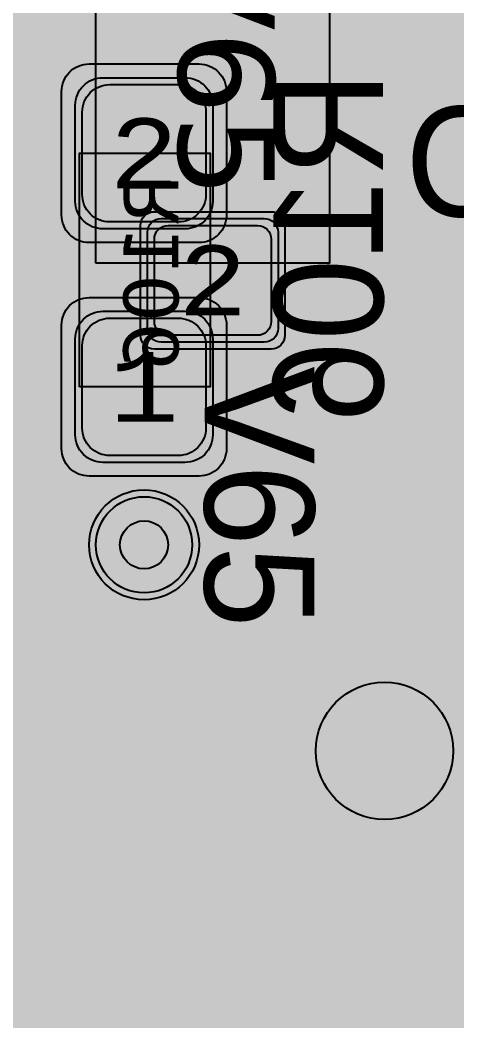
# Model space of a CAD drawing. Extents: x -28 to 199, y -61 to 255.
# Drawn here: x 158.1 to 161.28, y 154.53 to 161.82 of the extents above; entities that cross this region are included whole.
import ezdxf
from ezdxf.enums import TextEntityAlignment as Align

# ---------------------------------------------------------------- set-up
doc = ezdxf.new("R2010")
doc.units = 0
doc.header["$MEASUREMENT"] = 0
for name, color, linetype in [('ASSEMBLY_OUTLINES_BTM', 191, 'CONTINUOUS'), ('ASSEMBLY_OUTLINES_TOP', 102, 'CONTINUOUS'), ('ASSEMBLY_PART_NUMBERS_BTM', 191, 'CONTINUOUS'), ('ASSEMBLY_PART_NUMBERS_TOP', 102, 'CONTINUOUS'), ('ASSEMBLY_REF_DES_BTM', 191, 'CONTINUOUS'), ('ASSEMBLY_REF_DES_TOP', 102, 'CONTINUOUS'), ('DRILL_DRAWING', 21, 'CONTINUOUS'), ('GENERATED_SILKSCREEN_BTM', 255, 'CONTINUOUS'), ('GENERATED_SILKSCREEN_TOP', 140, 'CONTINUOUS'), ('MOUNTING_HOLES_LAYER_2', 42, 'CONTINUOUS'), ('MOUNTING_HOLES_LAYER_3', 42, 'CONTINUOUS'), ('MOUNTING_HOLES_LAYER_BOT21', 42, 'CONTINUOUS'), ('MOUNTING_HOLES_LAYER_TOP', 42, 'CONTINUOUS'), ('PART_PADS_SMD_BTM', 10, 'CONTINUOUS'), ('PART_PADS_SMD_TOP', 150, 'CONTINUOUS'), ('PIN_NUMBERS_BTM', 8, 'CONTINUOUS'), ('PIN_NUMBERS_TOP', 8, 'CONTINUOUS'), ('PLACEMENT_OUTLINES_BTM', 222, 'CONTINUOUS'), ('PLACEMENT_OUTLINES_TOP', 130, 'CONTINUOUS'), ('PLANE_SHAPES_LAYER_2', 230, 'CONTINUOUS'), ('PLANE_SHAPES_LAYER_3', 81, 'CONTINUOUS'), ('SILKSCREEN_OUTLINES_BTM', 211, 'CONTINUOUS'), ('SILKSCREEN_OUTLINES_TOP', 150, 'CONTINUOUS'), ('SILKSCREEN_REF_DES_BTM', 211, 'CONTINUOUS'), ('SILKSCREEN_REF_DES_TOP', 150, 'CONTINUOUS'), ('SOLDERMASK_PADS_BTM', 12, 'CONTINUOUS'), ('SOLDERMASK_PADS_TOP', 180, 'CONTINUOUS'), ('SOLDERPASTE_PADS_BTM', 12, 'CONTINUOUS'), ('SOLDERPASTE_PADS_TOP', 180, 'CONTINUOUS'), ('TRACES_LAYER_2', 230, 'CONTINUOUS'), ('TRACES_LAYER_BOTTOM', 10, 'CONTINUOUS'), ('TRACES_LAYER_TOP', 150, 'CONTINUOUS'), ('VIA_HOLES_LAYER_2', 30, 'CONTINUOUS'), ('VIA_HOLES_LAYER_3', 30, 'CONTINUOUS'), ('VIA_HOLES_LAYER_BOTTOM', 30, 'CONTINUOUS'), ('VIA_HOLES_LAYER_TOP', 30, 'CONTINUOUS'), ('VIA_PADS_LAYER_2', 230, 'CONTINUOUS'), ('VIA_PADS_LAYER_3', 81, 'CONTINUOUS'), ('VIA_PADS_LAYER_BOTTOM', 10, 'CONTINUOUS'), ('VIA_PADS_LAYER_TOP', 150, 'CONTINUOUS')]:
    doc.layers.add(name, color=color, linetype=linetype)
doc.styles.add('COURIER_NEW', font='COUR.TTF')
doc.styles.add('VERDANA', font='verdana.TTF')
doc.styles.add('VERIBEST_GERBER_0', font='txt')

msp = doc.modelspace()

# ---------------------------------------------------------------- hatches: boundary and pattern name
at = {"layer": 'MOUNTING_HOLES_LAYER_2'}
h = msp.add_hatch(color=256, dxfattribs=at)
edge = h.paths.add_edge_path()
edge.add_arc((160.75, 156.5), 0.5, 0, 360)
at = {"layer": 'MOUNTING_HOLES_LAYER_3'}
h = msp.add_hatch(color=256, dxfattribs=at)
edge = h.paths.add_edge_path()
edge.add_arc((160.75, 156.5), 0.5, 0, 360)
at = {"layer": 'MOUNTING_HOLES_LAYER_BOT21'}
h = msp.add_hatch(color=256, dxfattribs=at)
edge = h.paths.add_edge_path()
edge.add_arc((160.75, 156.5), 0.5, 0, 360)
at = {"layer": 'MOUNTING_HOLES_LAYER_TOP'}
h = msp.add_hatch(color=256, dxfattribs=at)
edge = h.paths.add_edge_path()
edge.add_arc((160.75, 156.5), 0.5, 0, 360)
at = {"layer": 'PLANE_SHAPES_LAYER_2'}
h = msp.add_hatch(color=256, dxfattribs=at)
h.paths.add_polyline_path([(169.5, 129.25), (149.5, 129.25), (142.25, 122), (142.25, 90.5), (147.5, 90.5), (147.5, 80), (154, 80), (154, 69.25), (131.75, 69.25), (131.75, 73.25), (121.25, 73.25), (121.25, 81), (110.5, 81), (110.5, 125.75), (106.5, 125.75), (106.5, 128.75), (93.5, 128.75), (93.5, 120.25), (91.75, 120.25), (91.75, 121.5), (80, 121.5), (80, 118.25), (73.25, 118.25), (73.25, 124.5), (67.5, 124.5), (67.5, 128), (57.75, 128), (57.75, 120.25), (55.25, 120.25), (55.25, 121.5), (47.5, 121.5), (47.5, 119), (35, 119), (35, 134.75), (32.75, 134.75), (32.75, 159.75), (29.25, 159.75), (29.25, 175.25), (22.5, 175.25), (22.5, 195.25), (17.25, 195.25), (17.25, 198), (22.5, 198), (22.5, 216.5), (40.25, 216.5), (40.25, 235.5), (54.5, 235.5), (54.5, 254), (87.25, 254), (87.25, 236.25), (86.25, 236.25), (86.25, 228.75), (81, 228.75), (81, 218.75), (95.25, 218.75), (95.25, 194.5), (87, 194.5), (87, 172), (131.1, 172), (131.1, 208.75), (115.5, 208.75), (115.5, 213.75), (106.75, 213.75), (106.75, 218.75), (110.25, 222.25), (110.25, 226.25), (142.5, 226.25), (142.5, 221.5), (160.5, 221.5), (160.5, 240.75), (169.5, 240.75)])
h.paths.add_polyline_path([(35.5, 149.5), (41.75, 149.5), (41.75, 152), (39.25, 152), (39.25, 154), (37.75, 154), (37.75, 152), (35.5, 152)], flags=16)
h.paths.add_polyline_path([(37.5, 125.75), (37.5, 128.75), (42.75, 128.75), (42.75, 125.75)], flags=16)
h.paths.add_polyline_path([(52, 127.75), (52, 130.75), (54.25, 130.75), (54.25, 127.75)], flags=16)
h.paths.add_polyline_path([(50.75, 219.5), (50.75, 226.5), (71.75, 226.5), (71.75, 219.5)], flags=16)
h.paths.add_polyline_path([(66.5, 150.75), (66.5, 177.5), (72.25, 177.5), (72.25, 150.75)], flags=16)
h.paths.add_polyline_path([(47.25, 185.25), (73, 185.25), (73, 188.25), (70.25, 188.25), (70.25, 191), (47.25, 191)], flags=16)
h.paths.add_polyline_path([(84.5, 208), (84.5, 212.75), (85, 212.75), (85, 208)], flags=16)
h.paths.add_polyline_path([(61.5, 137.25), (87.75, 137.25), (87.75, 140.5), (84.75, 140.5), (84.75, 143), (61.5, 143)], flags=16)
h.paths.add_polyline_path([(88.75, 127), (88.75, 130), (91, 130), (91, 127)], flags=16)
h.paths.add_polyline_path([(85.5, 130.25), (85.5, 132.5), (91, 132.5), (91, 130.25)], flags=16)
h.paths.add_polyline_path([(108.75, 142.25), (135.75, 142.25), (135.75, 145.75), (132.25, 145.75), (132.25, 149), (108.75, 149)], flags=16)
h.paths.add_polyline_path([(114.25, 126.75), (140.75, 126.75), (140.75, 129.75), (137.25, 129.75), (137.25, 133), (114.25, 133)], flags=16)
h.paths.add_polyline_path([(155.25, 180.25), (166.25, 180.25), (166.25, 186.25), (152.25, 186.25), (152.25, 183), (155.25, 183)], flags=16)
at = {"layer": 'PLANE_SHAPES_LAYER_3'}
h = msp.add_hatch(color=256, dxfattribs=at)
h.paths.add_polyline_path([(169.5, 129.25), (149.5, 129.25), (142.25, 122), (142.25, 90.5), (147.5, 90.5), (147.5, 80), (154, 80), (154, 69.25), (131.75, 69.25), (131.75, 73.25), (121.25, 73.25), (121.25, 81), (110.5, 81), (110.5, 125.75), (106.5, 125.75), (106.5, 128.75), (93.5, 128.75), (93.5, 120.25), (91.75, 120.25), (91.75, 121.5), (80, 121.5), (80, 118.25), (73.25, 118.25), (73.25, 124.5), (67.5, 124.5), (67.5, 127.75), (58.25, 127.75), (58.25, 130.25), (88.75, 130.25), (88.75, 127), (91, 127), (91, 132.5), (55, 132.5), (55, 131.25), (52, 131.25), (52, 127.75), (55, 127.75), (55, 127.25), (57.75, 127.25), (57.75, 120.25), (55.25, 120.25), (55.25, 121.5), (47.5, 121.5), (47.5, 119), (35, 119), (35, 134.75), (32.75, 134.75), (32.75, 159.75), (29.25, 159.75), (29.25, 175.25), (22.5, 175.25), (22.5, 195.25), (17.25, 195.25), (17.25, 198), (22.5, 198), (22.5, 216.5), (40.25, 216.5), (40.25, 235.5), (54.5, 235.5), (54.5, 254), (87.25, 254), (87.25, 236.25), (86.25, 236.25), (86.25, 228.75), (81, 228.75), (81, 218.75), (95.25, 218.75), (95.25, 194.5), (87, 194.5), (87, 172), (131.1, 172), (131.1, 208.75), (115.5, 208.75), (115.5, 213.75), (106.75, 213.75), (106.75, 218.75), (110.25, 222.25), (110.25, 226.25), (142.5, 226.25), (142.5, 221.5), (160.5, 221.5), (160.5, 240.75), (169.5, 240.75)])
h.paths.add_polyline_path([(35.5, 149.5), (41.75, 149.5), (41.75, 152), (39.25, 152), (39.25, 154), (37.75, 154), (37.75, 152), (35.5, 152)], flags=16)
h.paths.add_polyline_path([(37.5, 125.75), (37.5, 128.75), (42.75, 128.75), (42.75, 125.75)], flags=16)
h.paths.add_polyline_path([(50.75, 219.5), (50.75, 226.5), (71.75, 226.5), (71.75, 219.5)], flags=16)
h.paths.add_polyline_path([(66.5, 150.75), (66.5, 177.5), (72.25, 177.5), (72.25, 150.75)], flags=16)
h.paths.add_polyline_path([(47.25, 185.25), (73, 185.25), (73, 188.25), (70.25, 188.25), (70.25, 191), (47.25, 191)], flags=16)
h.paths.add_polyline_path([(84.5, 208), (84.5, 212.75), (85, 212.75), (85, 208)], flags=16)
h.paths.add_polyline_path([(61.5, 137.25), (87.75, 137.25), (87.75, 140.5), (84.75, 140.5), (84.75, 143), (61.5, 143)], flags=16)
h.paths.add_polyline_path([(108.75, 142.25), (135.75, 142.25), (135.75, 145.75), (132.25, 145.75), (132.25, 149), (108.75, 149)], flags=16)
h.paths.add_polyline_path([(114.25, 126.75), (140.75, 126.75), (140.75, 129.75), (137.25, 129.75), (137.25, 133), (114.25, 133)], flags=16)
h.paths.add_polyline_path([(155.25, 180.25), (166.25, 180.25), (166.25, 186.25), (152.25, 186.25), (152.25, 183), (155.25, 183)], flags=16)
at = {"layer": 'VIA_HOLES_LAYER_2'}
h = msp.add_hatch(color=256, dxfattribs=at)
edge = h.paths.add_edge_path()
edge.add_arc((159, 158), 0.175, 0, 360)
at = {"layer": 'VIA_HOLES_LAYER_3'}
h = msp.add_hatch(color=256, dxfattribs=at)
edge = h.paths.add_edge_path()
edge.add_arc((159, 158), 0.175, 0, 360)
at = {"layer": 'VIA_HOLES_LAYER_BOTTOM'}
h = msp.add_hatch(color=256, dxfattribs=at)
edge = h.paths.add_edge_path()
edge.add_arc((159, 158), 0.175, 0, 360)
at = {"layer": 'VIA_HOLES_LAYER_TOP'}
h = msp.add_hatch(color=256, dxfattribs=at)
edge = h.paths.add_edge_path()
edge.add_arc((159, 158), 0.175, 0, 360)

# ---------------------------------------------------------------- linework, layer by layer
at = {"layer": 'ASSEMBLY_OUTLINES_BTM'}
msp.add_lwpolyline([(158.53, 159.15), (158.53, 160.85), (159.48, 160.85), (159.48, 159.15)], close=True, dxfattribs=at)
at = {"layer": 'ASSEMBLY_OUTLINES_TOP'}
msp.add_lwpolyline([(158.65, 160.05), (158.65, 162.95), (160.35, 162.95), (160.35, 160.05)], close=True, dxfattribs=at)
at = {"layer": 'GENERATED_SILKSCREEN_BTM', "const_width": 0.15}
for points in [[(160.2408, 160.7752), (160.2392, 160.7728), (160.2352, 160.772), (160.2312, 160.7696), (160.2272, 160.7696), (160.0624, 160.7696), (160.0584, 160.7696), (160.056, 160.772), (160.0536, 160.772), (160.0528, 160.7728), (160.052, 160.7736), (160.0496, 160.7752), (159.94, 160.9112), (159.9384, 160.9152), (159.9376, 160.9176), (159.9368, 160.9216), (159.9368, 161.3248), (159.9384, 161.332), (159.9424, 161.336), (159.9472, 161.3408), (159.9528, 161.3424), (160.7208, 161.3424), (160.7272, 161.3408), (160.7312, 161.3368), (160.7336, 161.332), (160.7344, 161.3264), (160.7336, 161.32), (160.7312, 161.3144), (160.7272, 161.3104), (160.7208, 161.3088), (160.3528, 161.3088), (160.3528, 160.9328), (160.7256, 160.8016), (160.7312, 160.7984), (160.7344, 160.7928), (160.7352, 160.7864), (160.7336, 160.7816), (160.7312, 160.7768), (160.7264, 160.7728), (160.7216, 160.7704), (160.7152, 160.772), (160.3424, 160.9032), (160.2408, 160.7752)], [(159.9696, 161.3088), (159.9696, 160.9256), (160.0704, 160.8016), (160.2192, 160.8016), (160.3208, 160.9256), (160.3208, 161.3088), (159.9696, 161.3088)], [(160.704, 160.4704), (160.7056, 160.4768), (160.7088, 160.48), (160.7144, 160.4824), (160.7208, 160.4832), (160.7264, 160.4824), (160.732, 160.48), (160.736, 160.4768), (160.7368, 160.4704), (160.7368, 160.1584), (160.736, 160.1528), (160.732, 160.148), (160.7264, 160.1456), (160.7208, 160.1448), (160.7144, 160.1456), (160.7088, 160.148), (160.7056, 160.1528), (160.704, 160.1584), (160.704, 160.2992), (159.9528, 160.2992), (159.9472, 160.3), (159.9432, 160.3024), (159.9408, 160.3064), (159.94, 160.312), (159.9392, 160.316), (159.9392, 160.32), (159.9408, 160.3232), (159.944, 160.3264), (160.1632, 160.4824), (160.1688, 160.4848), (160.1744, 160.4848), (160.1792, 160.4824), (160.1832, 160.4784), (160.1864, 160.4736), (160.188, 160.468), (160.188, 160.4648), (160.1864, 160.4624), (160.1848, 160.46), (160.1824, 160.4584), (160.0032, 160.3304), (160.704, 160.3304), (160.704, 160.4704)], [(160.0496, 159.8504), (159.94, 159.716), (159.9392, 159.7128), (159.9384, 159.7104), (159.9376, 159.7096), (159.9368, 159.7064), (159.9368, 159.4368), (159.9376, 159.4336), (159.9376, 159.4328), (159.9384, 159.432), (159.9392, 159.4296), (159.94, 159.4264), (160.0496, 159.292), (160.0536, 159.2896), (160.0568, 159.2888), (160.0592, 159.2872), (160.0624, 159.2864), (160.6112, 159.2864), (160.6136, 159.2872), (160.6192, 159.2888), (160.6208, 159.2896), (160.624, 159.292), (160.7336, 159.4264), (160.7344, 159.4296), (160.7352, 159.4312), (160.736, 159.4328), (160.7368, 159.4344), (160.7368, 159.4368), (160.7368, 159.7064), (160.736, 159.7096), (160.7352, 159.7128), (160.7336, 159.716), (160.624, 159.8504), (160.6224, 159.852), (160.6216, 159.8536), (160.6192, 159.8552), (160.6136, 159.8568), (160.6112, 159.8576), (160.0624, 159.8576), (160.0592, 159.8568), (160.0568, 159.8552), (160.0536, 159.8536), (160.0496, 159.8504)], [(160.0704, 159.8248), (160.6032, 159.8248), (160.6432, 159.7776), (160.012, 159.3904), (159.9696, 159.4432), (159.9696, 159.7016), (160.0704, 159.8248)], [(160.664, 159.752), (160.704, 159.7016), (160.704, 159.4432), (160.6032, 159.3184), (160.0704, 159.3184), (160.0328, 159.3656), (160.664, 159.752)], [(159.94, 158.6704), (160.0496, 158.536), (160.0536, 158.532), (160.06, 158.5312), (160.064, 158.532), (160.0688, 158.5336), (160.072, 158.536), (160.0752, 158.54), (160.0776, 158.544), (160.0784, 158.548), (160.0784, 158.552), (160.076, 158.5552), (159.9696, 158.6864), (159.9696, 158.9456), (160.0704, 159.0688), (160.3576, 159.0688), (160.2688, 158.96), (160.268, 158.9568), (160.2672, 158.9552), (160.2672, 158.9544), (160.2664, 158.9544), (160.2656, 158.9504), (160.2656, 158.6808), (160.2664, 158.6776), (160.2672, 158.6768), (160.2672, 158.676), (160.268, 158.6736), (160.2688, 158.6704), (160.3776, 158.536), (160.38, 158.5352), (160.3808, 158.5336), (160.3816, 158.5328), (160.3832, 158.5328), (160.3888, 158.5312), (160.3912, 158.5304), (160.6112, 158.5304), (160.6152, 158.5312), (160.6184, 158.5328), (160.6216, 158.5336), (160.624, 158.536), (160.7336, 158.6704), (160.7352, 158.6744), (160.736, 158.6752), (160.736, 158.6768), (160.7368, 158.6784), (160.7368, 158.6792), (160.7368, 158.6808), (160.7368, 158.9504), (160.736, 158.9536), (160.7352, 158.9568), (160.7336, 158.96), (160.624, 159.0944), (160.6224, 159.096), (160.6216, 159.0976), (160.6192, 159.0992), (160.6136, 159.1008), (160.6112, 159.1016), (160.0624, 159.1016), (160.0584, 159.1008), (160.0552, 159.0992), (160.0536, 159.0976), (160.052, 159.096), (160.0496, 159.0944), (159.94, 158.96), (159.9392, 158.9568), (159.9384, 158.9544), (159.9376, 158.9536), (159.9368, 158.9504), (159.9368, 158.6808), (159.9376, 158.6776), (159.9376, 158.6768), (159.9384, 158.676), (159.9392, 158.6736), (159.94, 158.6704)], [(160.3992, 159.0688), (160.6032, 159.0688), (160.704, 158.9456), (160.704, 158.6872), (160.6032, 158.5624), (160.3992, 158.5624), (160.2976, 158.6872), (160.2976, 158.9456), (160.3992, 159.0688)]]:
    msp.add_lwpolyline(points, dxfattribs=at)
for points in [[(158.530005, 159.716164, 1.1642e-05), (158.529995, 159.716156), (158.529995, 160.283844, 1.1642e-05), (158.530005, 160.283836), (158.530005, 159.716164)], [(159.480005, 159.707902, 1.22306e-05), (159.479995, 159.707911), (159.479995, 160.292089, 1.22306e-05), (159.480005, 160.292098), (159.480005, 159.707902)]]:
    msp.add_lwpolyline(points, format="xyb", dxfattribs=at)
at = {"layer": 'GENERATED_SILKSCREEN_TOP', "const_width": 0.15}
for points in [[(158.95, 162.949995), (158.650005, 162.949995), (158.650005, 160.050005), (158.95, 160.050005), (158.95, 160.049995), (158.65, 160.049995, -0.4142135624), (158.649995, 160.05), (158.649995, 162.95, -0.4142135624), (158.65, 162.950005), (158.95, 162.950005), (158.95, 162.949995)], [(160.350005, 160.05, -0.4142135624), (160.35, 160.049995), (160.05, 160.049995), (160.05, 160.050005), (160.349995, 160.050005), (160.349995, 162.949995), (160.05, 162.949995), (160.05, 162.950005), (160.35, 162.950005, -0.4142135624), (160.350005, 162.95), (160.350005, 160.05)]]:
    msp.add_lwpolyline(points, format="xyb", dxfattribs=at)
for points in [[(161.1492, 160.3796), (161.0148, 160.4892), (161.0108, 160.4916), (161.01, 160.4948), (161.0084, 160.498), (161.0076, 160.502), (161.0076, 161.0508), (161.0084, 161.0548), (161.01, 161.058), (161.0116, 161.0596), (161.0124, 161.0612), (161.014, 161.0636), (161.1492, 161.1732), (161.1516, 161.174), (161.154, 161.1748), (161.1548, 161.1756), (161.158, 161.1764), (161.4276, 161.1764)], [(161.422, 161.1436), (161.1636, 161.1436), (161.0404, 161.0428), (161.0404, 160.51), (161.1636, 160.4092), (161.422, 160.4092)], [(161.4276, 160.3764), (161.158, 160.3764), (161.1548, 160.3772), (161.1516, 160.378), (161.1492, 160.3796)], [(159.4432, 158.8716), (159.4432, 158.894), (159.444, 158.8988), (159.4464, 158.9028), (159.4496, 158.9068), (159.4544, 158.9084), (160.2216, 159.1684), (160.228, 159.1684), (160.2328, 159.166), (160.2368, 159.162), (160.24, 159.1564), (160.2408, 159.1508), (160.24, 159.1452), (160.2376, 159.1404), (160.232, 159.1372), (159.4776, 158.8836), (160.232, 158.6284), (160.2376, 158.6252), (160.24, 158.6204), (160.2408, 158.6148), (160.24, 158.6092), (160.2368, 158.6036), (160.2328, 158.5996), (160.228, 158.598), (160.2216, 158.5988), (159.4544, 158.8572), (159.4496, 158.8596), (159.4464, 158.8636), (159.444, 158.8676), (159.4432, 158.8716)], [(160.24, 158.0044), (160.1304, 157.87), (160.1264, 157.866), (160.12, 157.8652), (160.116, 157.866), (160.112, 157.8676), (160.108, 157.87), (160.1048, 157.874), (160.1024, 157.878), (160.1016, 157.882), (160.1016, 157.886), (160.104, 157.8892), (160.2104, 158.0204), (160.2104, 158.2796), (160.1096, 158.4028), (159.8224, 158.4028), (159.9112, 158.294), (159.912, 158.2908), (159.9128, 158.2892), (159.9128, 158.2884), (159.9136, 158.2884), (159.9144, 158.2844), (159.9144, 158.0148), (159.9136, 158.0116), (159.9128, 158.0108), (159.9128, 158.01), (159.912, 158.0076), (159.9112, 158.0044), (159.8024, 157.87), (159.8008, 157.8692), (159.7992, 157.8676), (159.7984, 157.8668), (159.7968, 157.8668), (159.7912, 157.8652), (159.7888, 157.8644), (159.5688, 157.8644), (159.5648, 157.8652), (159.5616, 157.8668), (159.5584, 157.8676), (159.556, 157.87), (159.4464, 158.0044), (159.4448, 158.0084), (159.444, 158.0092), (159.444, 158.0108), (159.444, 158.0124), (159.4432, 158.0132), (159.4432, 158.0148), (159.4432, 158.2844), (159.444, 158.2876), (159.4448, 158.2908), (159.4464, 158.294), (159.556, 158.4284), (159.5576, 158.43), (159.5584, 158.4316), (159.5608, 158.4332), (159.5664, 158.4348), (159.5688, 158.4356), (160.1176, 158.4356), (160.1216, 158.4348), (160.1248, 158.4332), (160.1272, 158.4316), (160.128, 158.43), (160.1304, 158.4284), (160.24, 158.294), (160.2408, 158.2908), (160.2416, 158.2884), (160.2424, 158.2876), (160.2432, 158.2844), (160.2432, 158.0148), (160.2424, 158.0116), (160.2424, 158.0108), (160.2416, 158.01), (160.2408, 158.0076), (160.24, 158.0044)], [(159.7808, 158.4028), (159.5768, 158.4028), (159.476, 158.2796), (159.476, 158.0212), (159.5768, 157.8964), (159.7808, 157.8964), (159.8824, 158.0212), (159.8824, 158.2796), (159.7808, 158.4028)], [(159.968, 157.5292), (159.9672, 157.5324), (159.9664, 157.5348), (159.9648, 157.538), (159.8768, 157.6468), (160.2104, 157.6468), (160.2104, 157.1244), (160.212, 157.1188), (160.2152, 157.114), (160.2208, 157.1116), (160.2264, 157.1108), (160.2328, 157.1116), (160.2384, 157.114), (160.2416, 157.1188), (160.2432, 157.1244), (160.2432, 157.6644), (160.2416, 157.67), (160.2376, 157.674), (160.2336, 157.6788), (160.2272, 157.6804), (159.8424, 157.6804), (159.8368, 157.6796), (159.8328, 157.6772), (159.8304, 157.674), (159.8288, 157.6684), (159.8272, 157.6644), (159.8264, 157.6612), (159.8272, 157.6572), (159.8296, 157.654), (159.936, 157.5236), (159.936, 157.2652), (159.8344, 157.1404), (159.5768, 157.1404), (159.4768, 157.2652), (159.4768, 157.5236), (159.5824, 157.654), (159.5848, 157.6596), (159.5848, 157.6644), (159.5816, 157.6692), (159.5776, 157.674), (159.572, 157.6772), (159.5664, 157.678), (159.5632, 157.678), (159.5608, 157.6772), (159.5568, 157.6732), (159.4464, 157.538), (159.4448, 157.5356), (159.4448, 157.5324), (159.4432, 157.5292), (159.4432, 157.2596), (159.4432, 157.2572), (159.444, 157.2564), (159.444, 157.2556), (159.4448, 157.254), (159.4448, 157.2524), (159.4464, 157.2492), (159.5568, 157.114), (159.5592, 157.1116), (159.5608, 157.1108), (159.5656, 157.1092), (159.5688, 157.1084), (159.8424, 157.1084), (159.8464, 157.1092), (159.8504, 157.1108), (159.852, 157.1108), (159.8528, 157.1116), (159.8544, 157.1132), (159.856, 157.114), (159.9648, 157.2492), (159.9664, 157.2532), (159.9672, 157.2556), (159.968, 157.2596), (159.968, 157.5292)]]:
    msp.add_lwpolyline(points, dxfattribs=at)
at = {"layer": 'MOUNTING_HOLES_LAYER_2'}
msp.add_circle((160.75, 156.5), 0.5, dxfattribs=at)
at = {"layer": 'MOUNTING_HOLES_LAYER_3'}
msp.add_circle((160.75, 156.5), 0.5, dxfattribs=at)
at = {"layer": 'MOUNTING_HOLES_LAYER_BOT21'}
msp.add_circle((160.75, 156.5), 0.5, dxfattribs=at)
at = {"layer": 'MOUNTING_HOLES_LAYER_TOP'}
msp.add_circle((160.75, 156.5), 0.5, dxfattribs=at)
at = {"layer": 'PART_PADS_SMD_BTM'}
for points in [[(158.7, 160.3, -0.4142135624), (158.5, 160.5), (158.5, 161.2, -0.4142135624), (158.7, 161.4), (159.3, 161.4, -0.4142135624), (159.5, 161.2), (159.5, 160.5, -0.4142135624), (159.3, 160.3)], [(158.7, 158.6, -0.4142135624), (158.5, 158.8), (158.5, 159.5, -0.4142135624), (158.7, 159.7), (159.3, 159.7, -0.4142135624), (159.5, 159.5), (159.5, 158.8, -0.4142135624), (159.3, 158.6)]]:
    msp.add_lwpolyline(points, format="xyb", close=True, dxfattribs=at)
at = {"layer": 'PART_PADS_SMD_TOP'}
msp.add_lwpolyline([(159.025, 160.275, -0.4142135624), (159.125, 160.375), (159.875, 160.375, -0.4142135624), (159.975, 160.275), (159.975, 159.575, -0.4142135624), (159.875, 159.475), (159.125, 159.475, -0.4142135624), (159.025, 159.575)], format="xyb", close=True, dxfattribs=at)
at = {"layer": 'PLACEMENT_OUTLINES_BTM'}
msp.add_lwpolyline([(158.53, 159.15), (158.53, 160.85), (159.48, 160.85), (159.48, 159.15)], close=True, dxfattribs=at)
at = {"layer": 'PLACEMENT_OUTLINES_TOP'}
msp.add_lwpolyline([(158.65, 160.05), (158.65, 162.95), (160.35, 162.95), (160.35, 160.05)], close=True, dxfattribs=at)
at = {"layer": 'SILKSCREEN_OUTLINES_BTM'}
msp.add_lwpolyline([(158.53, 159.15), (158.53, 160.85), (159.48, 160.85), (159.48, 159.15)], close=True, dxfattribs=at)
at = {"layer": 'SILKSCREEN_OUTLINES_TOP'}
msp.add_lwpolyline([(158.65, 160.05), (158.65, 162.95), (160.35, 162.95), (160.35, 160.05)], close=True, dxfattribs=at)
at = {"layer": 'SOLDERMASK_PADS_BTM'}
for points in [[(158.6, 160.2, -0.4142135624), (158.4, 160.4), (158.4, 161.3, -0.4142135624), (158.6, 161.5), (159.4, 161.5, -0.4142135624), (159.6, 161.3), (159.6, 160.4, -0.4142135624), (159.4, 160.2)], [(158.6, 158.5, -0.4142135624), (158.4, 158.7), (158.4, 159.6, -0.4142135624), (158.6, 159.8), (159.4, 159.8, -0.4142135624), (159.6, 159.6), (159.6, 158.7, -0.4142135624), (159.4, 158.5)]]:
    msp.add_lwpolyline(points, format="xyb", close=True, dxfattribs=at)
at = {"layer": 'SOLDERMASK_PADS_TOP'}
msp.add_lwpolyline([(158.975, 160.325, -0.4142135624), (159.075, 160.425), (159.925, 160.425, -0.4142135624), (160.025, 160.325), (160.025, 159.525, -0.4142135624), (159.925, 159.425), (159.075, 159.425, -0.4142135624), (158.975, 159.525)], format="xyb", close=True, dxfattribs=at)
at = {"layer": 'SOLDERPASTE_PADS_BTM'}
for points in [[(158.75, 160.35, -0.4142135624), (158.55, 160.55), (158.55, 161.15, -0.4142135624), (158.75, 161.35), (159.25, 161.35, -0.4142135624), (159.45, 161.15), (159.45, 160.55, -0.4142135624), (159.25, 160.35)], [(158.75, 158.65, -0.4142135624), (158.55, 158.85), (158.55, 159.45, -0.4142135624), (158.75, 159.65), (159.25, 159.65, -0.4142135624), (159.45, 159.45), (159.45, 158.85, -0.4142135624), (159.25, 158.65)]]:
    msp.add_lwpolyline(points, format="xyb", close=True, dxfattribs=at)
at = {"layer": 'SOLDERPASTE_PADS_TOP'}
msp.add_lwpolyline([(159.075, 160.225, -0.4142135624), (159.175, 160.325), (159.825, 160.325, -0.4142135624), (159.925, 160.225), (159.925, 159.625, -0.4142135624), (159.825, 159.525), (159.175, 159.525, -0.4142135624), (159.075, 159.625)], format="xyb", close=True, dxfattribs=at)
at = {"layer": 'TRACES_LAYER_2', "const_width": 0.5}
msp.add_lwpolyline([(160.1, 173), (161.794098, 171.305902), (161.794098, 164.486034), (160.644051, 163.335987), (160.644051, 157.81392), (160.334131, 157.504), (160.334129, 157.504), (159.746, 156.915871), (159.746, 156.661995), (156.984005, 153.9), (155.2, 153.9)], dxfattribs=at)
at = {"layer": 'TRACES_LAYER_BOTTOM'}
for points, const_width in [([(158.3, 165.825), (159.389328, 165.825), (161.273, 163.941328), (161.273, 160.8), (161.573, 160.5), (162.4, 160.5)], 0.254), ([(158.3, 165.175), (159.467985, 165.175), (160.869, 163.773985), (160.869, 159.580998), (162.35, 158.099998), (162.4, 158.099998)], 0.254), ([(162.4, 156), (162.35, 156), (160.465, 157.885), (160.465, 163.437), (159.377, 164.525), (158.3, 164.525)], 0.254), ([(162.4, 153.599998), (161.29134, 153.599998), (159.869, 155.022338), (159.869, 163.383), (159.377, 163.875), (158.3, 163.875)], 0.254), ([(158.3, 163.225), (159.377, 163.225), (159.377, 162.34384), (159, 161.96684), (159, 160.85)], 0.254), ([(158.3, 162.575), (158.3, 162.123), (157.814291, 161.637291), (157.537291, 161.637291), (156.9, 161), (156.85, 161)], 0.254), ([(159, 158), (159, 159.15)], 0.254), ([(156.25, 155.6), (157.027, 155.6), (157.060741, 155.566259), (157.247259, 155.566259), (160.713518, 152.1), (167.9, 152.1)], 0.5)]:
    msp.add_lwpolyline(points, dxfattribs=dict(at, const_width=const_width))
at = {"layer": 'TRACES_LAYER_TOP'}
for points, const_width in [([(91.3, 204), (92.918806, 202.381194), (92.918806, 175.682728), (95.914579, 172.686955), (122.904155, 172.686955), (125.180041, 170.411069), (136.152426, 170.411069), (141.032259, 165.531236), (141.032259, 162.267851), (147.55411, 155.746), (157.790157, 155.746), (163.1, 150.436157), (163.1, 144.6), (164.2, 143.5)], 0.5), ([(161.55, 164.4), (161.15965, 164.4), (160.609025, 163.849375), (160.609025, 157.982382), (158.947643, 156.321), (149.706, 156.321), (149.327, 156.7), (148.7, 156.7)], 0.35), ([(159.475, 159.925), (158.4, 161), (157.1, 161)], 0.35), ([(159.5, 159.925), (159.475, 159.925)], 0.254)]:
    msp.add_lwpolyline(points, dxfattribs=dict(at, const_width=const_width))
at = {"layer": 'VIA_HOLES_LAYER_2'}
msp.add_circle((159, 158), 0.175, dxfattribs=at)
at = {"layer": 'VIA_HOLES_LAYER_3'}
msp.add_circle((159, 158), 0.175, dxfattribs=at)
at = {"layer": 'VIA_HOLES_LAYER_BOTTOM'}
msp.add_circle((159, 158), 0.175, dxfattribs=at)
at = {"layer": 'VIA_HOLES_LAYER_TOP'}
msp.add_circle((159, 158), 0.175, dxfattribs=at)
at = {"layer": 'VIA_PADS_LAYER_2'}
msp.add_circle((159, 158), 0.4, dxfattribs=at)
at = {"layer": 'VIA_PADS_LAYER_3'}
msp.add_circle((159, 158), 0.4, dxfattribs=at)
at = {"layer": 'VIA_PADS_LAYER_BOTTOM'}
msp.add_circle((159, 158), 0.35, dxfattribs=at)
at = {"layer": 'VIA_PADS_LAYER_TOP'}
msp.add_circle((159, 158), 0.35, dxfattribs=at)

# ---------------------------------------------------------------- texts
at = {"layer": 'ASSEMBLY_PART_NUMBERS_BTM', "style": 'VERIBEST_GERBER_0', "text_generation_flag": 2}
for s, p in [('ERJ-3EKF6200V', (156.71, 175.25)), ('ERJ-3EKF6200V', (157.29, 175.25)), ('ERJ-3EKF6200V', (158.79, 175.25)), ('ERJ-3EKF6200V', (160.29, 175.25)), ('ERJ-3GEY0R00V', (156.46, 160))]:
    msp.add_text(s, height=2.032, rotation=90, dxfattribs=at).set_placement(p, align=Align.TOP_LEFT)
for p in [(163.25, 163.04), (163.25, 160.639998), (163.25, 158.54), (163.25, 156.139998)]:
    msp.add_text('ERJ-3EKF6200V', height=2.032, dxfattribs=at).set_placement(p, align=Align.TOP_LEFT)
at = {"layer": 'ASSEMBLY_PART_NUMBERS_TOP', "style": 'VERIBEST_GERBER_0'}
for s, p in [('ERJ-3GEY0R00V', (156.25, 163.21)), ('ERJ-3EKF4701V', (151.25, 162.79)), ('PMEG4005EGWX', (144, 162.46)), ('ERJ-3EKF4701V', (156.25, 161.71)), ('ERJ-3GEY0R00V', (156.25, 159.96)), ('ERJ-3EKF4701V', (156.25, 158.46))]:
    msp.add_text(s, height=2.032, dxfattribs=at).set_placement(p, align=Align.TOP_LEFT)
at = {"layer": 'ASSEMBLY_REF_DES_BTM', "style": 'VERDANA', "text_generation_flag": 2}
msp.add_text('R106', height=0.4, rotation=90, dxfattribs=at).set_placement((158.85, 160.7), align=Align.TOP_LEFT)
at = {"layer": 'ASSEMBLY_REF_DES_TOP', "style": 'VERDANA'}
msp.add_text('V65', height=0.7, rotation=270, dxfattribs=at).set_placement((159.95, 162.4), align=Align.TOP_LEFT)
at = {"layer": 'DRILL_DRAWING', "style": 'VERIBEST_GERBER_0'}
for s, p in [('A', (161.9, 161.7)), ('A', (159, 158)), ('T', (160.75, 156.5))]:
    msp.add_text(s, height=2, dxfattribs=at).set_placement(p, align=Align.MIDDLE_CENTER)
at = {"layer": 'PIN_NUMBERS_BTM', "style": 'COURIER_NEW'}
for s, p in [('2', (159, 160.85)), ('2', (159.5, 159.925)), ('1', (159, 159.15))]:
    msp.add_text(s, height=0.508, dxfattribs=at).set_placement(p, align=Align.MIDDLE_CENTER)
at = {"layer": 'PIN_NUMBERS_TOP', "style": 'COURIER_NEW'}
for s, p in [('2', (159, 160.85)), ('2', (159.5, 159.925)), ('1', (159, 159.15))]:
    msp.add_text(s, height=0.508, dxfattribs=at).set_placement(p, align=Align.MIDDLE_CENTER)
at = {"layer": 'SILKSCREEN_REF_DES_BTM', "style": 'VERIBEST_GERBER_0', "text_generation_flag": 2}
msp.add_text('R106', height=0.8, rotation=90, dxfattribs=at).set_placement((159.94, 161.45), align=Align.TOP_LEFT)
at = {"layer": 'SILKSCREEN_REF_DES_TOP', "style": 'VERIBEST_GERBER_0'}
msp.add_text('C75', height=0.8, dxfattribs=at).set_placement((160.9, 161.19), align=Align.TOP_LEFT)
msp.add_text('V65', height=0.8, rotation=270, dxfattribs=at).set_placement((160.24, 159.3), align=Align.TOP_LEFT)

doc.saveas('drawing.dxf')
